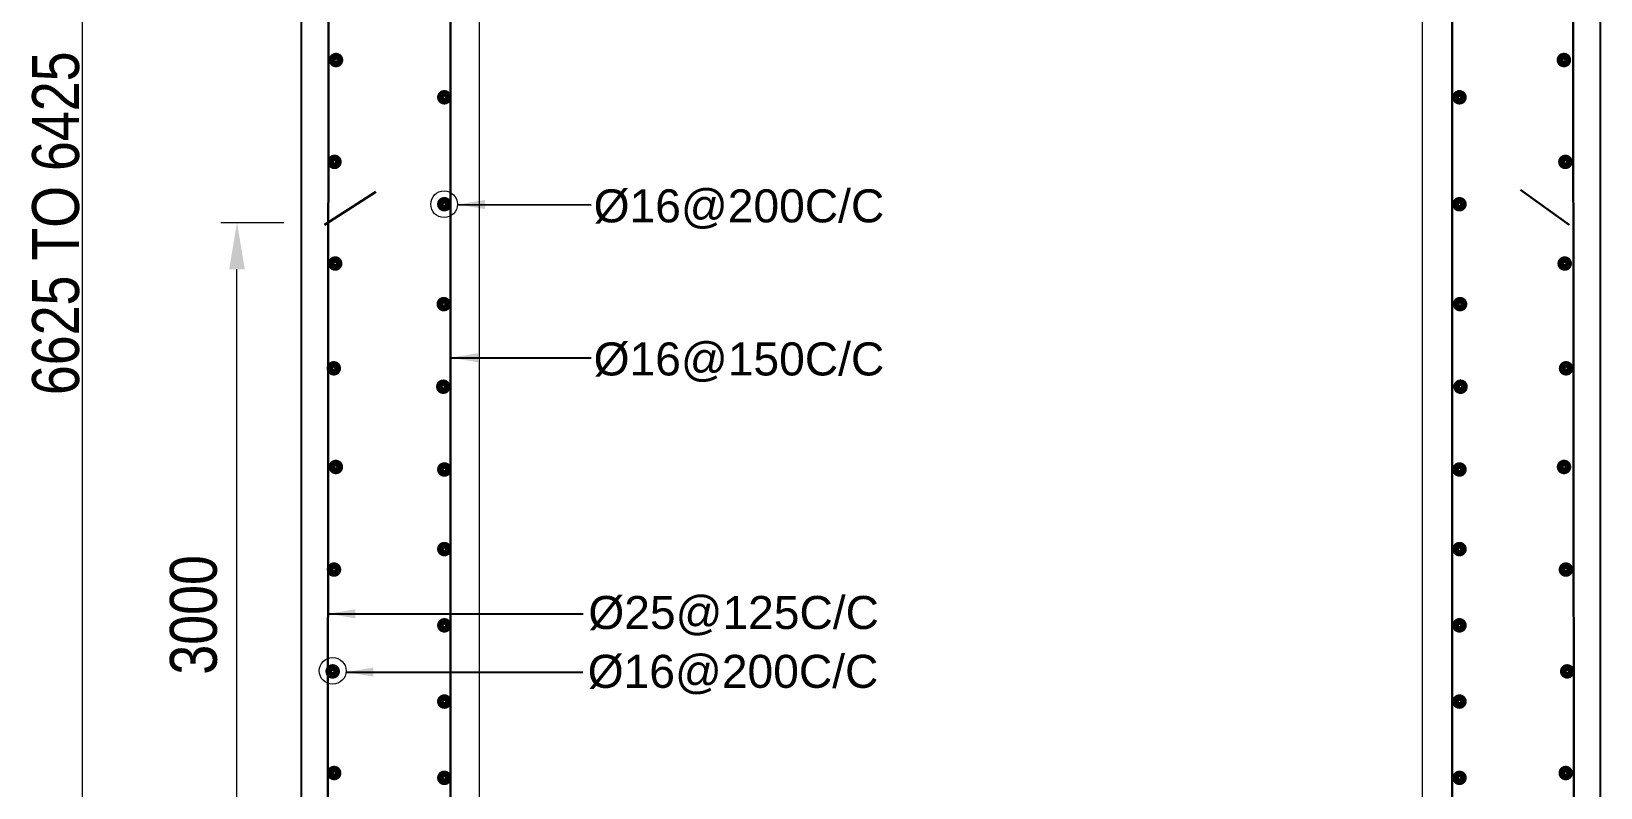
# Model space of a CAD drawing. Extents: x -426260 to 2055400, y -4304674 to -305611.
# Drawn here: x 608914 to 616939, y -1906324 to -1902456 of the extents above; entities that cross this region are included whole.
import ezdxf

# ---------------------------------------------------------------- set-up
doc = ezdxf.new("R2010")
doc.units = 0
doc.header["$LTSCALE"] = 300
doc.header["$MEASUREMENT"] = 0
doc.layers.add('Dim', color=7, linetype='CONTINUOUS', lineweight=9)
doc.layers.add('ROD', color=1, linetype='CONTINUOUS', lineweight=30)
doc.layers.add('LINE', color=7, linetype='CONTINUOUS')
doc.layers.add('TXT', color=7, linetype='CONTINUOUS')
doc.styles.add('Arial', font='arial.ttf')
doc.styles.add('dimText', font='ARIALN.TTF')
doc.dimstyles.new('dim_70', dxfattribs={"dimtxt": 140, "dimasz": 140, "dimexe": 70, "dimexo": 40, "dimgap": 50, "dimtad": 1, "dimdec": 0, "dimzin": 0, "dimdsep": 46, "dimtxsty": 'Arial', "dimcen": 0.09, "dimclrd": 5, "dimclre": 5, "dimclrt": 7, "dimadec": 0, "dimazin": 0, "dimtfac": 1, "dimtdec": 0, "dimtmove": 0, "dimatfit": 3, "dimfxl": 1, "dimtolj": 1, "dimtzin": 0, "dimarcsym": 0})

msp = doc.modelspace()

# ---------------------------------------------------------------- linework, layer by layer
at = {"layer": 'Dim', "color": 5, "ltscale": 50}
for p, q in [((609173.9, -1899419.8, 0), (609173.9, -1907454.8, 0)), ((609882.6, -1903432.5), (610205.8, -1903432.5)), ((609965.8, -1907454.8), (609965.8, -1903672.5))]:
    msp.add_line(p, q, dxfattribs=at)
at = {"layer": 'Dim'}
for centre in [(611025, -1903339.8, 0), (610455.2, -1905726.8, 0)]:
    msp.add_circle(centre, 68.4, dxfattribs=at)
at = {"layer": 'Dim', "color": 5, "ltscale": 50}
msp.add_solid([(609925.8, -1903672.5), (610005.8, -1903672.5), (609965.8, -1903432.5)], dxfattribs=at)
at = {"layer": 'LINE'}
for p, q in [((610296.1, -1908767.3, 0), (610295.9, -1899179.8, 0)), ((616938.9, -1908766.8, 0), (616938.8, -1899179.8, 0))]:
    msp.add_line(p, q, dxfattribs=at)
at = {"layer": 'LINE', "lineweight": 18}
for p, q in [((611206.1, -1907499.8, 0), (611206.1, -1899179.8, 0)), ((616028.9, -1907499.8, 0), (616028.9, -1899179.8, 0))]:
    msp.add_line(p, q, dxfattribs=at)
at = {"layer": 'ROD'}
for p, q in [((610429, -1908518.4, 0), (610437.1, -1899355.4, 0)), ((611057.6, -1908474.9, 0), (611057.6, -1899356.8, 0)), ((616180.4, -1908474.9, 0), (616180.4, -1899419, 0)), ((616803.5, -1907495.9, 0), (616796.3, -1899419.7, 0))]:
    msp.add_line(p, q, dxfattribs=at)
at = {"layer": 'ROD', "const_width": 39.9, "elevation": 0}
for points in [[(610488, -1902595.6, -1), (610456.3, -1902608.8, -1)], [(616735.3, -1902595.6, 1), (616767, -1902608.8, 1)], [(611042.4, -1902787.3, -1), (611009.8, -1902798.2, -1)], [(616200.9, -1902787.3, 1), (616233.5, -1902798.2, 1)], [(610480.3, -1903116.5, -1), (610448.6, -1903129.7, -1)], [(616742.9, -1903116.5, 1), (616774.6, -1903129.7, 1)], [(611042.4, -1903334.4, -1), (611009.8, -1903345.2, -1)], [(616200.9, -1903334.4, 1), (616233.5, -1903345.2, 1)], [(610483.8, -1903636.7, -1), (610452.1, -1903649.8, -1)], [(616739.4, -1903636.7, 1), (616771.1, -1903649.8, 1)], [(611039.5, -1903845.4, -1), (611007, -1903856.2, -1)], [(616203.8, -1903845.4, 1), (616236.3, -1903856.2, 1)], [(610477.2, -1904173.7, -1), (610444.6, -1904184.5, -1)], [(616746, -1904173.7, 1), (616778.6, -1904184.5, 1)], [(611036.9, -1904267.9, -1), (611004.4, -1904278.8, -1)], [(616206.4, -1904267.9, 1), (616238.9, -1904278.8, 1)], [(610487.3, -1904677.2, -1), (610455.6, -1904690.4, -1)], [(611042.4, -1904691.4, -1), (611009.8, -1904702.2, -1)], [(616200.9, -1904691.4, 1), (616233.5, -1904702.2, 1)], [(616736, -1904677.2, 1), (616767.7, -1904690.4, 1)], [(611042.4, -1905098.5, -1), (611009.8, -1905109.4, -1)], [(616200.9, -1905098.5, 1), (616233.5, -1905109.4, 1)], [(610477.7, -1905202.1, -1), (610446, -1905215.2, -1)], [(616745.5, -1905202.1, 1), (616777.2, -1905215.2, 1)], [(611042.4, -1905488.5, -1), (611009.8, -1905499.4, -1)], [(616200.9, -1905488.5, 1), (616233.5, -1905499.4, 1)], [(610471, -1905722.9, -1), (610439.3, -1905736.1, -1)], [(616752.2, -1905722.9, 1), (616783.9, -1905736.1, 1)], [(611042.4, -1905878.5, -1), (611009.8, -1905889.4, -1)], [(616200.9, -1905878.5, 1), (616233.5, -1905889.4, 1)], [(610478.5, -1906242.8, -1), (610446.8, -1906256, -1)], [(616744.8, -1906242.8, 1), (616776.5, -1906256, 1)], [(611042.4, -1906268.5, -1), (611009.8, -1906279.4, -1)], [(616200.9, -1906268.5, 1), (616233.5, -1906279.4, 1)]]:
    msp.add_lwpolyline(points, format="xyb", close=True, dxfattribs=at)
at = {"layer": 'ROD'}
for points in [[(610413.6, -1903445.7), (610676.2, -1903276.8)], [(616777.4, -1903445.7), (616529.4, -1903265.4)]]:
    msp.add_lwpolyline(points, dxfattribs=at)

# ---------------------------------------------------------------- texts
at = {"layer": 'Dim', "color": 7, "ltscale": 50, "char_height": 240, "attachment_point": 5, "rotation": 90, "style": 'dimText'}
for s, insert in [('\\A1;6625 TO 6425', (609039.7, -1903437.3, 0)), ('\\A1;3000', (609744.5, -1905440.4))]:
    msp.add_mtext(s, dxfattribs=dict(at, insert=insert))
at = {"layer": 'TXT', "color": 0, "char_height": 169, "width": 1136.669, "attachment_point": 4, "style": 'Arial'}
for s, insert in [('%%C16@200C/C', (611789.7, -1903365.1, 0)), ('%%C16@150C/C', (611789.7, -1904148.2, 0)), ('%%C25@125C/C', (611762.4, -1905445.2, 0)), ('%%C16@200C/C', (611759.4, -1905746.2, 0))]:
    msp.add_mtext(s, dxfattribs=dict(at, insert=insert))

# ---------------------------------------------------------------- leaders
at = {"layer": 'Dim', "ltscale": 50}
for points in [[(611093.4, -1903341.2, 0), (611776.2, -1903342.3, 0)], [(611057.6, -1904125.1, 0), (611776.2, -1904125.4, 0)], [(610523.3, -1905733, 0), (611734.3, -1905733, 0)]]:
    msp.add_leader(points, dimstyle='dim_70', override={"dimasz": 140}, dxfattribs=at)
at = {"layer": 'Dim'}
msp.add_leader([(610431.7, -1905434.7, 0), (611735.6, -1905435.8, 0)], dimstyle='dim_70', dxfattribs=at)

doc.saveas('drawing.dxf')
